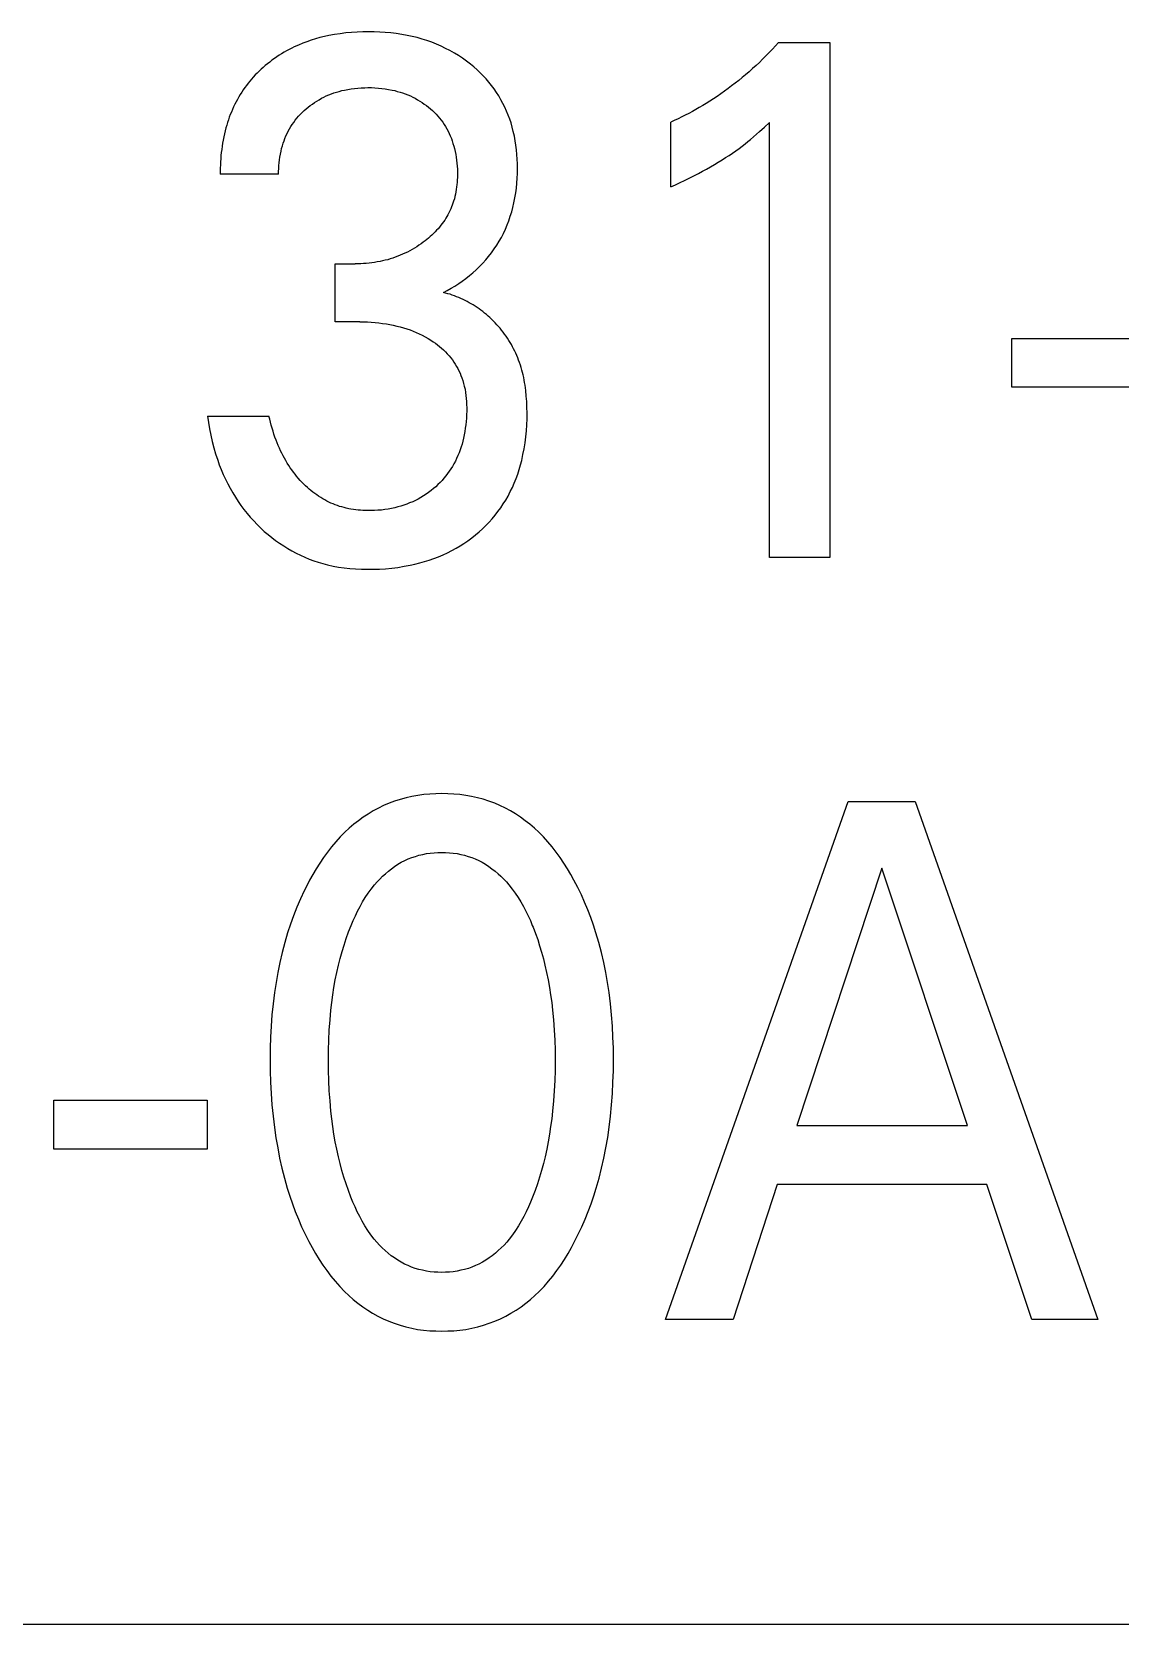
# Model space of a CAD drawing. Extents: x 10 to 656, y -396 to 292.
# Drawn here: x 278.258 to 278.981, y 101.772 to 102.829 of the extents above; entities that cross this region are included whole.
import ezdxf

# ---------------------------------------------------------------- set-up
doc = ezdxf.new("R2010")
doc.units = 0
doc.header["$LTSCALE"] = 5
doc.header["$MEASUREMENT"] = 0
doc.layers.get('0').update_dxf_attribs({"linetype": 'CONTINUOUS'})

msp = doc.modelspace()

# ---------------------------------------------------------------- linework, layer by layer
at = {"color": 7, "linetype": 'Continuous'}
for p, q in [((278.4322, 102.8195), (278.4305, 102.8186)), ((278.435, 102.8207), (278.4322, 102.8195)), ((278.4378, 102.8219), (278.435, 102.8207)), ((278.4406, 102.8229), (278.4378, 102.8219)), ((278.4435, 102.8239), (278.4406, 102.8229)), ((278.4464, 102.8248), (278.4435, 102.8239)), ((278.4493, 102.8256), (278.4464, 102.8248)), ((278.4522, 102.8263), (278.4493, 102.8256)), ((278.4552, 102.827), (278.4522, 102.8263)), ((278.4589, 102.8277), (278.4552, 102.827)), ((278.4627, 102.8282), (278.4589, 102.8277)), ((278.4664, 102.8287), (278.4627, 102.8282)), ((278.4702, 102.829), (278.4664, 102.8287)), ((278.474, 102.8293), (278.4702, 102.829)), ((278.4778, 102.8294), (278.474, 102.8293)), ((278.4817, 102.8295), (278.4778, 102.8294)), ((278.4853, 102.8294), (278.4817, 102.8295)), ((278.489, 102.8293), (278.4853, 102.8294)), ((278.4927, 102.829), (278.489, 102.8293)), ((278.4964, 102.8287), (278.4927, 102.829)), ((278.5, 102.8283), (278.4964, 102.8287)), ((278.5037, 102.8277), (278.5, 102.8283)), ((278.5073, 102.8271), (278.5037, 102.8277)), ((278.5106, 102.8264), (278.5073, 102.8271)), ((278.5139, 102.8256), (278.5106, 102.8264)), ((278.5172, 102.8246), (278.5139, 102.8256)), ((278.5204, 102.8236), (278.5172, 102.8246)), ((278.5236, 102.8225), (278.5204, 102.8236)), ((278.5267, 102.8213), (278.5236, 102.8225)), ((278.5298, 102.8199), (278.5267, 102.8213)), ((278.5328, 102.8185), (278.5298, 102.8199)), ((278.7521, 102.8201), (278.75, 102.8179)), ((278.7541, 102.8224), (278.7521, 102.8201)), ((278.7541, 102.8224), (278.7881, 102.8224)), ((278.7881, 102.8224), (278.7881, 102.4802)), ((278.4159, 102.8094), (278.4144, 102.8082)), ((278.4174, 102.8106), (278.4159, 102.8094)), ((278.419, 102.8117), (278.4174, 102.8106)), ((278.4206, 102.8128), (278.419, 102.8117)), ((278.4222, 102.8139), (278.4206, 102.8128)), ((278.4238, 102.8149), (278.4222, 102.8139)), ((278.4254, 102.8159), (278.4238, 102.8149)), ((278.4271, 102.8169), (278.4254, 102.8159)), ((278.4288, 102.8178), (278.4271, 102.8169)), ((278.4305, 102.8186), (278.4288, 102.8178)), ((278.5357, 102.817), (278.5328, 102.8185)), ((278.5386, 102.8154), (278.5357, 102.817)), ((278.5414, 102.8137), (278.5386, 102.8154)), ((278.5441, 102.8119), (278.5414, 102.8137)), ((278.5467, 102.81), (278.5441, 102.8119)), ((278.5493, 102.808), (278.5467, 102.81)), ((278.7413, 102.8092), (278.7391, 102.8071)), ((278.7435, 102.8113), (278.7413, 102.8092)), ((278.7457, 102.8135), (278.7435, 102.8113)), ((278.7478, 102.8157), (278.7457, 102.8135)), ((278.75, 102.8179), (278.7478, 102.8157)), ((278.4038, 102.7981), (278.4027, 102.7967)), ((278.405, 102.7994), (278.4038, 102.7981)), ((278.4063, 102.8008), (278.405, 102.7994)), ((278.4076, 102.8021), (278.4063, 102.8008)), ((278.4089, 102.8033), (278.4076, 102.8021)), ((278.4102, 102.8046), (278.4089, 102.8033)), ((278.4115, 102.8058), (278.4102, 102.8046)), ((278.4129, 102.807), (278.4115, 102.8058)), ((278.4144, 102.8082), (278.4129, 102.807)), ((278.5515, 102.8062), (278.5493, 102.808)), ((278.5537, 102.8043), (278.5515, 102.8062)), ((278.5558, 102.8023), (278.5537, 102.8043)), ((278.5578, 102.8003), (278.5558, 102.8023)), ((278.5597, 102.7982), (278.5578, 102.8003)), ((278.5616, 102.7961), (278.5597, 102.7982)), ((278.7299, 102.7991), (278.7276, 102.7972)), ((278.7322, 102.801), (278.7299, 102.7991)), ((278.7345, 102.803), (278.7322, 102.801)), ((278.7368, 102.805), (278.7345, 102.803)), ((278.7391, 102.8071), (278.7368, 102.805)), ((278.3963, 102.7878), (278.3953, 102.7862)), ((278.3973, 102.7894), (278.3963, 102.7878)), ((278.3983, 102.7909), (278.3973, 102.7894)), ((278.3993, 102.7924), (278.3983, 102.7909)), ((278.4004, 102.7938), (278.3993, 102.7924)), ((278.4015, 102.7953), (278.4004, 102.7938)), ((278.4027, 102.7967), (278.4015, 102.7953)), ((278.4535, 102.7869), (278.4552, 102.7876)), ((278.4552, 102.7876), (278.4569, 102.7883)), ((278.4569, 102.7883), (278.4586, 102.7889)), ((278.4586, 102.7889), (278.4603, 102.7894)), ((278.4603, 102.7894), (278.4621, 102.7899)), ((278.4621, 102.7899), (278.4639, 102.7904)), ((278.4639, 102.7904), (278.4656, 102.7908)), ((278.4656, 102.7908), (278.4678, 102.7912)), ((278.4678, 102.7912), (278.47, 102.7916)), ((278.47, 102.7916), (278.4723, 102.7919)), ((278.4723, 102.7919), (278.4745, 102.7921)), ((278.4745, 102.7921), (278.4767, 102.7923)), ((278.4767, 102.7923), (278.479, 102.7923)), ((278.479, 102.7923), (278.4812, 102.7924)), ((278.4812, 102.7924), (278.4835, 102.7924)), ((278.4835, 102.7924), (278.4858, 102.7923)), ((278.4858, 102.7923), (278.4881, 102.7921)), ((278.4881, 102.7921), (278.4904, 102.7919)), ((278.4904, 102.7919), (278.4927, 102.7916)), ((278.4927, 102.7916), (278.4949, 102.7912)), ((278.4949, 102.7912), (278.4972, 102.7908)), ((278.4972, 102.7908), (278.499, 102.7904)), ((278.499, 102.7904), (278.5007, 102.7899)), ((278.5007, 102.7899), (278.5025, 102.7894)), ((278.5025, 102.7894), (278.5042, 102.7889)), ((278.5042, 102.7889), (278.506, 102.7883)), ((278.506, 102.7883), (278.5077, 102.7876)), ((278.5077, 102.7876), (278.5094, 102.7869)), ((278.5634, 102.7939), (278.5616, 102.7961)), ((278.5651, 102.7916), (278.5634, 102.7939)), ((278.5667, 102.7892), (278.5651, 102.7916)), ((278.5682, 102.7869), (278.5667, 102.7892)), ((278.7157, 102.7883), (278.7133, 102.7866)), ((278.7181, 102.79), (278.7157, 102.7883)), ((278.7205, 102.7918), (278.7181, 102.79)), ((278.7229, 102.7935), (278.7205, 102.7918)), ((278.7253, 102.7954), (278.7229, 102.7935)), ((278.7276, 102.7972), (278.7253, 102.7954)), ((278.3911, 102.7779), (278.3904, 102.7762)), ((278.3919, 102.7796), (278.3911, 102.7779)), ((278.3927, 102.7813), (278.3919, 102.7796)), ((278.3935, 102.783), (278.3927, 102.7813)), ((278.3944, 102.7846), (278.3935, 102.783)), ((278.3953, 102.7862), (278.3944, 102.7846)), ((278.4375, 102.7759), (278.4388, 102.7771)), ((278.4388, 102.7771), (278.4401, 102.7782)), ((278.4401, 102.7782), (278.4414, 102.7794)), ((278.4414, 102.7794), (278.4428, 102.7805)), ((278.4428, 102.7805), (278.4443, 102.7815)), ((278.4443, 102.7815), (278.4457, 102.7825)), ((278.4457, 102.7825), (278.4472, 102.7835)), ((278.4472, 102.7835), (278.4488, 102.7844)), ((278.4488, 102.7844), (278.4503, 102.7853)), ((278.4503, 102.7853), (278.4519, 102.7861)), ((278.4519, 102.7861), (278.4535, 102.7869)), ((278.5094, 102.7869), (278.511, 102.7861)), ((278.511, 102.7861), (278.5126, 102.7853)), ((278.5126, 102.7853), (278.5142, 102.7844)), ((278.5142, 102.7844), (278.5157, 102.7835)), ((278.5157, 102.7835), (278.5172, 102.7826)), ((278.5172, 102.7826), (278.5186, 102.7815)), ((278.5186, 102.7815), (278.5201, 102.7805)), ((278.5201, 102.7805), (278.5215, 102.7794)), ((278.5215, 102.7794), (278.5228, 102.7782)), ((278.5228, 102.7782), (278.5241, 102.7771)), ((278.5241, 102.7771), (278.5253, 102.7759)), ((278.5696, 102.7844), (278.5682, 102.7869)), ((278.5709, 102.7819), (278.5696, 102.7844)), ((278.5722, 102.7794), (278.5709, 102.7819)), ((278.5733, 102.7768), (278.5722, 102.7794)), ((278.6991, 102.7779), (278.6968, 102.7766)), ((278.7014, 102.7792), (278.6991, 102.7779)), ((278.7037, 102.7806), (278.7014, 102.7792)), ((278.706, 102.7819), (278.7037, 102.7806)), ((278.7083, 102.7834), (278.706, 102.7819)), ((278.7108, 102.785), (278.7083, 102.7834)), ((278.7133, 102.7866), (278.7108, 102.785)), ((278.3873, 102.7674), (278.3868, 102.7656)), ((278.3878, 102.7692), (278.3873, 102.7674)), ((278.3884, 102.771), (278.3878, 102.7692)), ((278.389, 102.7727), (278.3884, 102.771)), ((278.3897, 102.7745), (278.389, 102.7727)), ((278.3904, 102.7762), (278.3897, 102.7745)), ((278.429, 102.765), (278.4299, 102.7665)), ((278.4299, 102.7665), (278.4309, 102.7679)), ((278.4309, 102.7679), (278.4319, 102.7693)), ((278.4319, 102.7693), (278.4329, 102.7707)), ((278.4329, 102.7707), (278.434, 102.7721)), ((278.434, 102.7721), (278.4351, 102.7734)), ((278.4351, 102.7734), (278.4363, 102.7747)), ((278.4363, 102.7747), (278.4375, 102.7759)), ((278.5253, 102.7759), (278.5265, 102.7747)), ((278.5265, 102.7747), (278.5277, 102.7734)), ((278.5277, 102.7734), (278.5288, 102.7721)), ((278.5288, 102.7721), (278.5298, 102.7708)), ((278.5298, 102.7708), (278.5309, 102.7694)), ((278.5309, 102.7694), (278.5318, 102.768)), ((278.5318, 102.768), (278.5327, 102.7665)), ((278.5327, 102.7665), (278.5336, 102.765)), ((278.5744, 102.7742), (278.5733, 102.7768)), ((278.5754, 102.7715), (278.5744, 102.7742)), ((278.5763, 102.7689), (278.5754, 102.7715)), ((278.5771, 102.7661), (278.5763, 102.7689)), ((278.6848, 102.7706), (278.6824, 102.7695)), ((278.6824, 102.7265), (278.6824, 102.7695)), ((278.6873, 102.7717), (278.6848, 102.7706)), ((278.6897, 102.7729), (278.6873, 102.7717)), ((278.692, 102.7741), (278.6897, 102.7729)), ((278.6944, 102.7753), (278.692, 102.7741)), ((278.6968, 102.7766), (278.6944, 102.7753)), ((278.7448, 102.7662), (278.748, 102.7692)), ((278.748, 102.4802), (278.748, 102.7692)), ((278.385, 102.7576), (278.3846, 102.7556)), ((278.3854, 102.7597), (278.385, 102.7576)), ((278.3858, 102.7617), (278.3854, 102.7597)), ((278.3863, 102.7638), (278.3858, 102.7617)), ((278.3868, 102.7656), (278.3863, 102.7638)), ((278.4248, 102.7554), (278.4254, 102.757)), ((278.4254, 102.757), (278.426, 102.7587)), ((278.426, 102.7587), (278.4267, 102.7603)), ((278.4267, 102.7603), (278.4274, 102.7619)), ((278.4274, 102.7619), (278.4282, 102.7634)), ((278.4282, 102.7634), (278.429, 102.765)), ((278.5336, 102.765), (278.5344, 102.7634)), ((278.5344, 102.7634), (278.5352, 102.7619)), ((278.5352, 102.7619), (278.5359, 102.7603)), ((278.5359, 102.7603), (278.5366, 102.7586)), ((278.5366, 102.7586), (278.5372, 102.757)), ((278.5372, 102.757), (278.5377, 102.7553)), ((278.5778, 102.7632), (278.5771, 102.7661)), ((278.5785, 102.7602), (278.5778, 102.7632)), ((278.5791, 102.7571), (278.5785, 102.7602)), ((278.5795, 102.7541), (278.5791, 102.7571)), ((278.7318, 102.7551), (278.7337, 102.7565)), ((278.7337, 102.7565), (278.7355, 102.758)), ((278.7355, 102.758), (278.7375, 102.7598)), ((278.7375, 102.7598), (278.7395, 102.7615)), ((278.7395, 102.7615), (278.7415, 102.7632)), ((278.7415, 102.7632), (278.7448, 102.7662)), ((278.3833, 102.7452), (278.3832, 102.7431)), ((278.3835, 102.7472), (278.3833, 102.7452)), ((278.3837, 102.7493), (278.3835, 102.7472)), ((278.384, 102.7514), (278.3837, 102.7493)), ((278.3843, 102.7535), (278.384, 102.7514)), ((278.3846, 102.7556), (278.3843, 102.7535)), ((278.4224, 102.7444), (278.4227, 102.7463)), ((278.4227, 102.7463), (278.423, 102.7482)), ((278.423, 102.7482), (278.4234, 102.7501)), ((278.4234, 102.7501), (278.4238, 102.752)), ((278.4238, 102.752), (278.4243, 102.7537)), ((278.4243, 102.7537), (278.4248, 102.7554)), ((278.5377, 102.7553), (278.5382, 102.7536)), ((278.5382, 102.7536), (278.5387, 102.7519)), ((278.5387, 102.7519), (278.5391, 102.75)), ((278.5391, 102.75), (278.5395, 102.748)), ((278.5395, 102.748), (278.5398, 102.7461)), ((278.5398, 102.7461), (278.5401, 102.7442)), ((278.5799, 102.751), (278.5795, 102.7541)), ((278.5802, 102.748), (278.5799, 102.751)), ((278.5804, 102.7449), (278.5802, 102.748)), ((278.7166, 102.7444), (278.7189, 102.7459)), ((278.7189, 102.7459), (278.7212, 102.7473)), ((278.7212, 102.7473), (278.7234, 102.7489)), ((278.7234, 102.7489), (278.7256, 102.7504)), ((278.7256, 102.7504), (278.7278, 102.752)), ((278.7278, 102.752), (278.7299, 102.7536)), ((278.7299, 102.7536), (278.7318, 102.7551)), ((278.3831, 102.741), (278.383, 102.7389)), ((278.383, 102.7389), (278.383, 102.7369)), ((278.383, 102.7369), (278.383, 102.7348)), ((278.4218, 102.7348), (278.383, 102.7348)), ((278.3832, 102.7431), (278.3831, 102.741)), ((278.4218, 102.7367), (278.4219, 102.7386)), ((278.4218, 102.7348), (278.4218, 102.7367)), ((278.4219, 102.7386), (278.422, 102.7406)), ((278.422, 102.7406), (278.4222, 102.7425)), ((278.4222, 102.7425), (278.4224, 102.7444)), ((278.5401, 102.7442), (278.5403, 102.7422)), ((278.5403, 102.7422), (278.5405, 102.7402)), ((278.5405, 102.7402), (278.5406, 102.7383)), ((278.5406, 102.7383), (278.5406, 102.7363)), ((278.5406, 102.7363), (278.5406, 102.7343)), ((278.5805, 102.7418), (278.5804, 102.7449)), ((278.5804, 102.7322), (278.5805, 102.7354)), ((278.5805, 102.7387), (278.5805, 102.7418)), ((278.5805, 102.7354), (278.5805, 102.7387)), ((278.6978, 102.7338), (278.7008, 102.7354)), ((278.7008, 102.7354), (278.7035, 102.7368)), ((278.7035, 102.7368), (278.7061, 102.7383)), ((278.7061, 102.7383), (278.7088, 102.7397)), ((278.7088, 102.7397), (278.7114, 102.7413)), ((278.7114, 102.7413), (278.714, 102.7428)), ((278.714, 102.7428), (278.7166, 102.7444)), ((278.5399, 102.7248), (278.5396, 102.7232)), ((278.5401, 102.7264), (278.5399, 102.7248)), ((278.5403, 102.7279), (278.5401, 102.7264)), ((278.5404, 102.7295), (278.5403, 102.7279)), ((278.5405, 102.7311), (278.5404, 102.7295)), ((278.5406, 102.7327), (278.5405, 102.7311)), ((278.5406, 102.7343), (278.5406, 102.7327)), ((278.5794, 102.7224), (278.5798, 102.7256)), ((278.5798, 102.7256), (278.5801, 102.7289)), ((278.5801, 102.7289), (278.5804, 102.7322)), ((278.6824, 102.7265), (278.6855, 102.7279)), ((278.6855, 102.7279), (278.6886, 102.7294)), ((278.6886, 102.7294), (278.6916, 102.7308)), ((278.6916, 102.7308), (278.6947, 102.7323)), ((278.6947, 102.7323), (278.6978, 102.7338)), ((278.5372, 102.7144), (278.5367, 102.7131)), ((278.5377, 102.7157), (278.5372, 102.7144)), ((278.5381, 102.717), (278.5377, 102.7157)), ((278.5386, 102.7185), (278.5381, 102.717)), ((278.539, 102.7201), (278.5386, 102.7185)), ((278.5393, 102.7216), (278.539, 102.7201)), ((278.5396, 102.7232), (278.5393, 102.7216)), ((278.5775, 102.7127), (278.5782, 102.7159)), ((278.5782, 102.7159), (278.5789, 102.7191)), ((278.5789, 102.7191), (278.5794, 102.7224)), ((278.5314, 102.7033), (278.5306, 102.7021)), ((278.5322, 102.7044), (278.5314, 102.7033)), ((278.5329, 102.7056), (278.5322, 102.7044)), ((278.5336, 102.7068), (278.5329, 102.7056)), ((278.5343, 102.708), (278.5336, 102.7068)), ((278.535, 102.7093), (278.5343, 102.708)), ((278.5356, 102.7105), (278.535, 102.7093)), ((278.5362, 102.7118), (278.5356, 102.7105)), ((278.5367, 102.7131), (278.5362, 102.7118)), ((278.5737, 102.7012), (278.5748, 102.704)), ((278.5748, 102.704), (278.5758, 102.7069)), ((278.5758, 102.7069), (278.5767, 102.7098)), ((278.5767, 102.7098), (278.5775, 102.7127)), ((278.5214, 102.6925), (278.5203, 102.6915)), ((278.5225, 102.6934), (278.5214, 102.6925)), ((278.5236, 102.6944), (278.5225, 102.6934)), ((278.5247, 102.6955), (278.5236, 102.6944)), ((278.5258, 102.6965), (278.5247, 102.6955)), ((278.5268, 102.6976), (278.5258, 102.6965)), ((278.5278, 102.6987), (278.5268, 102.6976)), ((278.5287, 102.6998), (278.5278, 102.6987)), ((278.5297, 102.701), (278.5287, 102.6998)), ((278.5306, 102.7021), (278.5297, 102.701)), ((278.5684, 102.6903), (278.5699, 102.6929)), ((278.5699, 102.6929), (278.5713, 102.6956)), ((278.5713, 102.6956), (278.5725, 102.6984)), ((278.5725, 102.6984), (278.5737, 102.7012)), ((278.5042, 102.6817), (278.5026, 102.681)), ((278.5058, 102.6824), (278.5042, 102.6817)), ((278.5074, 102.6832), (278.5058, 102.6824)), ((278.509, 102.684), (278.5074, 102.6832)), ((278.5105, 102.6849), (278.509, 102.684)), ((278.5121, 102.6858), (278.5105, 102.6849)), ((278.5136, 102.6867), (278.5121, 102.6858)), ((278.5151, 102.6877), (278.5136, 102.6867)), ((278.5165, 102.6887), (278.5151, 102.6877)), ((278.5179, 102.6897), (278.5165, 102.6887)), ((278.5191, 102.6906), (278.5179, 102.6897)), ((278.5203, 102.6915), (278.5191, 102.6906)), ((278.5614, 102.6803), (278.5633, 102.6827)), ((278.5633, 102.6827), (278.5651, 102.6852)), ((278.5651, 102.6852), (278.5668, 102.6877)), ((278.5668, 102.6877), (278.5684, 102.6903)), ((278.4594, 102.6368), (278.4594, 102.6753)), ((278.4594, 102.6753), (278.4727, 102.6753)), ((278.4746, 102.6753), (278.4727, 102.6753)), ((278.4764, 102.6754), (278.4746, 102.6753)), ((278.4782, 102.6755), (278.4764, 102.6754)), ((278.4801, 102.6756), (278.4782, 102.6755)), ((278.4819, 102.6758), (278.4801, 102.6756)), ((278.4837, 102.676), (278.4819, 102.6758)), ((278.4856, 102.6763), (278.4837, 102.676)), ((278.4874, 102.6766), (278.4856, 102.6763)), ((278.4892, 102.6769), (278.4874, 102.6766)), ((278.4909, 102.6773), (278.4892, 102.6769)), ((278.4926, 102.6777), (278.4909, 102.6773)), ((278.4943, 102.6781), (278.4926, 102.6777)), ((278.496, 102.6786), (278.4943, 102.6781)), ((278.4977, 102.6792), (278.496, 102.6786)), ((278.4993, 102.6797), (278.4977, 102.6792)), ((278.501, 102.6804), (278.4993, 102.6797)), ((278.5026, 102.681), (278.501, 102.6804)), ((278.5509, 102.6694), (278.5532, 102.6714)), ((278.5532, 102.6714), (278.5553, 102.6735)), ((278.5553, 102.6735), (278.5575, 102.6757)), ((278.5575, 102.6757), (278.5595, 102.678)), ((278.5595, 102.678), (278.5614, 102.6803)), ((278.5365, 102.6591), (278.539, 102.6606)), ((278.539, 102.6606), (278.5415, 102.6622)), ((278.5415, 102.6622), (278.5439, 102.6638)), ((278.5439, 102.6638), (278.5463, 102.6656)), ((278.5463, 102.6656), (278.5487, 102.6675)), ((278.5487, 102.6675), (278.5509, 102.6694)), ((278.5313, 102.6563), (278.5339, 102.6576)), ((278.5328, 102.6559), (278.5313, 102.6563)), ((278.5343, 102.6555), (278.5328, 102.6559)), ((278.5339, 102.6576), (278.5365, 102.6591)), ((278.5358, 102.6551), (278.5343, 102.6555)), ((278.5372, 102.6546), (278.5358, 102.6551)), ((278.5387, 102.6541), (278.5372, 102.6546)), ((278.5401, 102.6535), (278.5387, 102.6541)), ((278.5416, 102.6529), (278.5401, 102.6535)), ((278.543, 102.6523), (278.5416, 102.6529)), ((278.5444, 102.6517), (278.543, 102.6523)), ((278.5458, 102.651), (278.5444, 102.6517)), ((278.5471, 102.6503), (278.5458, 102.651)), ((278.5485, 102.6495), (278.5471, 102.6503)), ((278.5498, 102.6488), (278.5485, 102.6495)), ((278.5512, 102.648), (278.5498, 102.6488)), ((278.5525, 102.6472), (278.5512, 102.648)), ((278.5537, 102.6463), (278.5525, 102.6472)), ((278.555, 102.6454), (278.5537, 102.6463)), ((278.5563, 102.6445), (278.555, 102.6454)), ((278.5575, 102.6436), (278.5563, 102.6445)), ((278.5587, 102.6426), (278.5575, 102.6436)), ((278.5599, 102.6416), (278.5587, 102.6426)), ((278.561, 102.6406), (278.5599, 102.6416)), ((278.5622, 102.6396), (278.561, 102.6406)), ((278.5634, 102.6385), (278.5622, 102.6396)), ((278.4757, 102.6368), (278.4594, 102.6368)), ((278.4757, 102.6368), (278.4783, 102.6367)), ((278.4783, 102.6367), (278.4808, 102.6367)), ((278.4808, 102.6367), (278.4833, 102.6365)), ((278.4833, 102.6365), (278.4859, 102.6363)), ((278.4859, 102.6363), (278.4884, 102.6361)), ((278.4884, 102.6361), (278.4909, 102.6358)), ((278.4909, 102.6358), (278.4934, 102.6354)), ((278.4934, 102.6354), (278.4957, 102.635)), ((278.4957, 102.635), (278.498, 102.6346)), ((278.498, 102.6346), (278.5003, 102.634)), ((278.5003, 102.634), (278.5025, 102.6335)), ((278.5025, 102.6335), (278.5048, 102.6328)), ((278.5048, 102.6328), (278.507, 102.6321)), ((278.507, 102.6321), (278.5092, 102.6314)), ((278.5092, 102.6314), (278.5113, 102.6306)), ((278.5113, 102.6306), (278.5133, 102.6297)), ((278.5133, 102.6297), (278.5153, 102.6288)), ((278.5153, 102.6288), (278.5173, 102.6279)), ((278.5646, 102.6373), (278.5634, 102.6385)), ((278.5657, 102.6361), (278.5646, 102.6373)), ((278.5668, 102.6349), (278.5657, 102.6361)), ((278.5679, 102.6337), (278.5668, 102.6349)), ((278.569, 102.6325), (278.5679, 102.6337)), ((278.57, 102.6312), (278.569, 102.6325)), ((278.571, 102.6299), (278.57, 102.6312)), ((278.572, 102.6286), (278.571, 102.6299)), ((278.5173, 102.6279), (278.5192, 102.6268)), ((278.5192, 102.6268), (278.5212, 102.6257)), ((278.5212, 102.6257), (278.523, 102.6246)), ((278.523, 102.6246), (278.5245, 102.6236)), ((278.5245, 102.6236), (278.526, 102.6226)), ((278.526, 102.6226), (278.5274, 102.6215)), ((278.5274, 102.6215), (278.5288, 102.6204)), ((278.5288, 102.6204), (278.5301, 102.6193)), ((278.5301, 102.6193), (278.5314, 102.6181)), ((278.573, 102.6272), (278.572, 102.6286)), ((278.5739, 102.6259), (278.573, 102.6272)), ((278.5748, 102.6245), (278.5739, 102.6259)), ((278.5756, 102.6231), (278.5748, 102.6245)), ((278.5765, 102.6217), (278.5756, 102.6231)), ((278.5773, 102.6203), (278.5765, 102.6217)), ((278.578, 102.6188), (278.5773, 102.6203)), ((278.5787, 102.6174), (278.578, 102.6188)), ((278.909, 102.5934), (278.909, 102.6258)), ((278.909, 102.6258), (279.0121, 102.6258)), ((278.5314, 102.6181), (278.5327, 102.6168)), ((278.5327, 102.6168), (278.5339, 102.6156)), ((278.5339, 102.6156), (278.5351, 102.6142)), ((278.5351, 102.6142), (278.5362, 102.6129)), ((278.5362, 102.6129), (278.5373, 102.6115)), ((278.5373, 102.6115), (278.5382, 102.6101)), ((278.5382, 102.6101), (278.5392, 102.6087)), ((278.5392, 102.6087), (278.5401, 102.6072)), ((278.5794, 102.6159), (278.5787, 102.6174)), ((278.5801, 102.6144), (278.5794, 102.6159)), ((278.5807, 102.6129), (278.5801, 102.6144)), ((278.5813, 102.6113), (278.5807, 102.6129)), ((278.5819, 102.6097), (278.5813, 102.6113)), ((278.5825, 102.6081), (278.5819, 102.6097)), ((278.583, 102.6064), (278.5825, 102.6081)), ((278.5401, 102.6072), (278.5409, 102.6057)), ((278.5409, 102.6057), (278.5416, 102.6042)), ((278.5416, 102.6042), (278.5424, 102.6027)), ((278.5424, 102.6027), (278.543, 102.6011)), ((278.543, 102.6011), (278.5436, 102.5995)), ((278.5436, 102.5995), (278.5442, 102.5979)), ((278.5442, 102.5979), (278.5447, 102.5959)), ((278.5835, 102.6048), (278.583, 102.6064)), ((278.5839, 102.6031), (278.5835, 102.6048)), ((278.5843, 102.6015), (278.5839, 102.6031)), ((278.5847, 102.5998), (278.5843, 102.6015)), ((278.585, 102.5981), (278.5847, 102.5998)), ((278.5853, 102.5964), (278.585, 102.5981)), ((278.5447, 102.5959), (278.5452, 102.594)), ((278.5452, 102.594), (278.5457, 102.592)), ((278.5457, 102.592), (278.546, 102.5899)), ((278.546, 102.5899), (278.5463, 102.5879)), ((278.5463, 102.5879), (278.5465, 102.5859)), ((278.5856, 102.5947), (278.5853, 102.5964)), ((278.5858, 102.593), (278.5856, 102.5947)), ((278.586, 102.5913), (278.5858, 102.593)), ((278.5864, 102.5875), (278.586, 102.5913)), ((278.5867, 102.5838), (278.5864, 102.5875)), ((279.0121, 102.5934), (278.909, 102.5934)), ((278.5465, 102.5859), (278.5466, 102.5838)), ((278.5466, 102.5838), (278.5467, 102.5818)), ((278.5467, 102.5818), (278.5468, 102.5797)), ((278.5468, 102.5774), (278.5467, 102.5752)), ((278.5468, 102.5797), (278.5468, 102.5774)), ((278.5868, 102.58), (278.5867, 102.5838)), ((278.5869, 102.5763), (278.5868, 102.58)), ((278.5869, 102.5723), (278.5869, 102.5763)), ((278.3745, 102.5741), (278.3751, 102.5699)), ((278.3745, 102.5741), (278.4154, 102.5741)), ((278.3751, 102.5699), (278.3758, 102.5657)), ((278.3758, 102.5657), (278.3767, 102.5615)), ((278.4159, 102.5721), (278.4154, 102.5741)), ((278.4164, 102.5701), (278.4159, 102.5721)), ((278.4169, 102.5681), (278.4164, 102.5701)), ((278.4175, 102.5661), (278.4169, 102.5681)), ((278.4181, 102.5642), (278.4175, 102.5661)), ((278.5459, 102.5662), (278.5456, 102.5639)), ((278.5462, 102.5684), (278.5459, 102.5662)), ((278.5465, 102.5707), (278.5462, 102.5684)), ((278.5466, 102.5729), (278.5465, 102.5707)), ((278.5467, 102.5752), (278.5466, 102.5729)), ((278.5865, 102.5643), (278.5867, 102.5683)), ((278.5867, 102.5683), (278.5869, 102.5723)), ((278.3767, 102.5615), (278.3776, 102.5573)), ((278.3776, 102.5573), (278.3787, 102.5532)), ((278.4187, 102.5622), (278.4181, 102.5642)), ((278.4194, 102.5602), (278.4187, 102.5622)), ((278.4201, 102.5583), (278.4194, 102.5602)), ((278.4208, 102.5564), (278.4201, 102.5583)), ((278.4216, 102.5546), (278.4208, 102.5564)), ((278.5437, 102.5556), (278.5431, 102.5537)), ((278.5442, 102.5575), (278.5437, 102.5556)), ((278.5447, 102.5595), (278.5442, 102.5575)), ((278.5452, 102.5617), (278.5447, 102.5595)), ((278.5456, 102.5639), (278.5452, 102.5617)), ((278.585, 102.5525), (278.5856, 102.5564)), ((278.5856, 102.5564), (278.5861, 102.5604)), ((278.5861, 102.5604), (278.5865, 102.5643)), ((278.3787, 102.5532), (278.3799, 102.5491)), ((278.3799, 102.5491), (278.3813, 102.545)), ((278.3813, 102.545), (278.3824, 102.5418)), ((278.4223, 102.5529), (278.4216, 102.5546)), ((278.4231, 102.5512), (278.4223, 102.5529)), ((278.4239, 102.5495), (278.4231, 102.5512)), ((278.4248, 102.5478), (278.4239, 102.5495)), ((278.4257, 102.5462), (278.4248, 102.5478)), ((278.4266, 102.5446), (278.4257, 102.5462)), ((278.4276, 102.5429), (278.4266, 102.5446)), ((278.5393, 102.5443), (278.5383, 102.5425)), ((278.5401, 102.5461), (278.5393, 102.5443)), ((278.541, 102.548), (278.5401, 102.5461)), ((278.5417, 102.5498), (278.541, 102.548)), ((278.5424, 102.5517), (278.5417, 102.5498)), ((278.5431, 102.5537), (278.5424, 102.5517)), ((278.5826, 102.5417), (278.5834, 102.5447)), ((278.5834, 102.5447), (278.5842, 102.5486)), ((278.5842, 102.5486), (278.585, 102.5525)), ((278.3824, 102.5418), (278.3837, 102.5386)), ((278.3837, 102.5386), (278.385, 102.5354)), ((278.385, 102.5354), (278.3865, 102.5323)), ((278.4286, 102.5414), (278.4276, 102.5429)), ((278.4295, 102.5399), (278.4286, 102.5414)), ((278.4306, 102.5384), (278.4295, 102.5399)), ((278.4316, 102.537), (278.4306, 102.5384)), ((278.4327, 102.5356), (278.4316, 102.537)), ((278.4338, 102.5342), (278.4327, 102.5356)), ((278.4349, 102.5329), (278.4338, 102.5342)), ((278.5329, 102.5345), (278.5317, 102.533)), ((278.5341, 102.536), (278.5329, 102.5345)), ((278.5352, 102.5376), (278.5341, 102.536)), ((278.5363, 102.5392), (278.5352, 102.5376)), ((278.5373, 102.5408), (278.5363, 102.5392)), ((278.5383, 102.5425), (278.5373, 102.5408)), ((278.5796, 102.5327), (278.5807, 102.5356)), ((278.5807, 102.5356), (278.5817, 102.5386)), ((278.5817, 102.5386), (278.5826, 102.5417)), ((278.3865, 102.5323), (278.388, 102.5292)), ((278.388, 102.5292), (278.3896, 102.5262)), ((278.3896, 102.5262), (278.3913, 102.5232)), ((278.3913, 102.5232), (278.3931, 102.5203)), ((278.4361, 102.5315), (278.4349, 102.5329)), ((278.4373, 102.5302), (278.4361, 102.5315)), ((278.4386, 102.529), (278.4373, 102.5302)), ((278.4397, 102.5279), (278.4386, 102.529)), ((278.4409, 102.5268), (278.4397, 102.5279)), ((278.4421, 102.5257), (278.4409, 102.5268)), ((278.4433, 102.5247), (278.4421, 102.5257)), ((278.4445, 102.5237), (278.4433, 102.5247)), ((278.4458, 102.5227), (278.4445, 102.5237)), ((278.5215, 102.5235), (278.5198, 102.5223)), ((278.5231, 102.5247), (278.5215, 102.5235)), ((278.5247, 102.526), (278.5231, 102.5247)), ((278.5262, 102.5273), (278.5247, 102.526)), ((278.5277, 102.5287), (278.5262, 102.5273)), ((278.5291, 102.5301), (278.5277, 102.5287)), ((278.5304, 102.5315), (278.5291, 102.5301)), ((278.5317, 102.533), (278.5304, 102.5315)), ((278.5743, 102.5211), (278.5758, 102.524)), ((278.5758, 102.524), (278.5772, 102.5268)), ((278.5772, 102.5268), (278.5784, 102.5297)), ((278.5784, 102.5297), (278.5796, 102.5327)), ((278.3931, 102.5203), (278.3949, 102.5175)), ((278.3949, 102.5175), (278.3968, 102.5148)), ((278.3968, 102.5148), (278.3988, 102.5121)), ((278.4471, 102.5218), (278.4458, 102.5227)), ((278.4484, 102.5209), (278.4471, 102.5218)), ((278.4498, 102.52), (278.4484, 102.5209)), ((278.4511, 102.5192), (278.4498, 102.52)), ((278.4525, 102.5185), (278.4511, 102.5192)), ((278.4538, 102.5177), (278.4525, 102.5185)), ((278.4552, 102.517), (278.4538, 102.5177)), ((278.4566, 102.5164), (278.4552, 102.517)), ((278.458, 102.5158), (278.4566, 102.5164)), ((278.4594, 102.5152), (278.458, 102.5158)), ((278.4609, 102.5147), (278.4594, 102.5152)), ((278.4623, 102.5142), (278.4609, 102.5147)), ((278.4638, 102.5138), (278.4623, 102.5142)), ((278.4653, 102.5134), (278.4638, 102.5138)), ((278.4668, 102.513), (278.4653, 102.5134)), ((278.4684, 102.5126), (278.4668, 102.513)), ((278.4699, 102.5124), (278.4684, 102.5126)), ((278.4946, 102.5124), (278.4923, 102.5121)), ((278.4968, 102.5128), (278.4946, 102.5124)), ((278.499, 102.5133), (278.4968, 102.5128)), ((278.5011, 102.5138), (278.499, 102.5133)), ((278.5031, 102.5144), (278.5011, 102.5138)), ((278.505, 102.515), (278.5031, 102.5144)), ((278.507, 102.5157), (278.505, 102.515)), ((278.5089, 102.5165), (278.507, 102.5157)), ((278.5109, 102.5173), (278.5089, 102.5165)), ((278.5127, 102.5182), (278.5109, 102.5173)), ((278.5146, 102.5191), (278.5127, 102.5182)), ((278.5164, 102.5201), (278.5146, 102.5191)), ((278.5181, 102.5212), (278.5164, 102.5201)), ((278.5198, 102.5223), (278.5181, 102.5212)), ((278.5676, 102.5107), (278.5694, 102.5132)), ((278.5694, 102.5132), (278.5711, 102.5158)), ((278.5711, 102.5158), (278.5728, 102.5184)), ((278.5728, 102.5184), (278.5743, 102.5211)), ((278.3988, 102.5121), (278.4009, 102.5095)), ((278.4009, 102.5095), (278.403, 102.507)), ((278.403, 102.507), (278.4053, 102.5045)), ((278.4053, 102.5045), (278.4076, 102.5021)), ((278.4076, 102.5021), (278.4099, 102.4998)), ((278.4715, 102.5121), (278.4699, 102.5124)), ((278.4731, 102.5119), (278.4715, 102.5121)), ((278.4747, 102.5117), (278.4731, 102.5119)), ((278.4762, 102.5116), (278.4747, 102.5117)), ((278.4778, 102.5115), (278.4762, 102.5116)), ((278.4794, 102.5114), (278.4778, 102.5115)), ((278.481, 102.5114), (278.4794, 102.5114)), ((278.4833, 102.5114), (278.481, 102.5114)), ((278.4856, 102.5115), (278.4833, 102.5114)), ((278.4878, 102.5116), (278.4856, 102.5115)), ((278.4901, 102.5118), (278.4878, 102.5116)), ((278.4923, 102.5121), (278.4901, 102.5118)), ((278.5596, 102.5015), (278.5617, 102.5037)), ((278.5617, 102.5037), (278.5638, 102.506)), ((278.5638, 102.506), (278.5657, 102.5083)), ((278.5657, 102.5083), (278.5676, 102.5107)), ((278.4099, 102.4998), (278.4123, 102.4976)), ((278.4123, 102.4976), (278.4148, 102.4955)), ((278.4148, 102.4955), (278.4173, 102.4935)), ((278.4173, 102.4935), (278.4198, 102.4915)), ((278.4198, 102.4915), (278.4225, 102.4897)), ((278.545, 102.4896), (278.5476, 102.4914)), ((278.5476, 102.4914), (278.5502, 102.4933)), ((278.5502, 102.4933), (278.5527, 102.4952)), ((278.5527, 102.4952), (278.5551, 102.4973)), ((278.5551, 102.4973), (278.5574, 102.4993)), ((278.5574, 102.4993), (278.5596, 102.5015)), ((278.4225, 102.4897), (278.4252, 102.4879)), ((278.4252, 102.4879), (278.4279, 102.4862)), ((278.4279, 102.4862), (278.4307, 102.4846)), ((278.4307, 102.4846), (278.4335, 102.4831)), ((278.4335, 102.4831), (278.4364, 102.4817)), ((278.4364, 102.4817), (278.4392, 102.4804)), ((278.525, 102.4796), (278.5281, 102.4808)), ((278.5281, 102.4808), (278.5311, 102.4821)), ((278.5311, 102.4821), (278.5341, 102.4834)), ((278.5341, 102.4834), (278.5369, 102.4848)), ((278.5369, 102.4848), (278.5397, 102.4864)), ((278.5397, 102.4864), (278.5424, 102.4879)), ((278.5424, 102.4879), (278.545, 102.4896)), ((278.4392, 102.4804), (278.4422, 102.4792)), ((278.4422, 102.4792), (278.4452, 102.4781)), ((278.4452, 102.4781), (278.4482, 102.4771)), ((278.4482, 102.4771), (278.4512, 102.4762)), ((278.4512, 102.4762), (278.4543, 102.4754)), ((278.4543, 102.4754), (278.458, 102.4746)), ((278.458, 102.4746), (278.4617, 102.4739)), ((278.4617, 102.4739), (278.4654, 102.4734)), ((278.4654, 102.4734), (278.4692, 102.473)), ((278.4692, 102.473), (278.473, 102.4727)), ((278.473, 102.4727), (278.4768, 102.4725)), ((278.4768, 102.4725), (278.4806, 102.4724)), ((278.4806, 102.4724), (278.4847, 102.4724)), ((278.4847, 102.4724), (278.4888, 102.4725)), ((278.4888, 102.4725), (278.4929, 102.4728)), ((278.4929, 102.4728), (278.497, 102.4732)), ((278.497, 102.4732), (278.5011, 102.4737)), ((278.5011, 102.4737), (278.5052, 102.4744)), ((278.5052, 102.4744), (278.5092, 102.4751)), ((278.5092, 102.4751), (278.5124, 102.4759)), ((278.5124, 102.4759), (278.5156, 102.4767)), ((278.5156, 102.4767), (278.5188, 102.4776)), ((278.5188, 102.4776), (278.5219, 102.4785)), ((278.5219, 102.4785), (278.525, 102.4796)), ((278.7881, 102.4802), (278.748, 102.4802)), ((278.5143, 102.3221), (278.5104, 102.3214)), ((278.5183, 102.3227), (278.5143, 102.3221)), ((278.5223, 102.3231), (278.5183, 102.3227)), ((278.5262, 102.3233), (278.5223, 102.3231)), ((278.5302, 102.3234), (278.5262, 102.3233)), ((278.5342, 102.3233), (278.5302, 102.3234)), ((278.5382, 102.3231), (278.5342, 102.3233)), ((278.5422, 102.3227), (278.5382, 102.3231)), ((278.5462, 102.3221), (278.5422, 102.3227)), ((278.5501, 102.3214), (278.5462, 102.3221)), ((278.4847, 102.3119), (278.4813, 102.3098)), ((278.4881, 102.3137), (278.4847, 102.3119)), ((278.4916, 102.3154), (278.4881, 102.3137)), ((278.4952, 102.317), (278.4916, 102.3154)), ((278.4989, 102.3183), (278.4952, 102.317)), ((278.5027, 102.3195), (278.4989, 102.3183)), ((278.5065, 102.3206), (278.5027, 102.3195)), ((278.5104, 102.3214), (278.5065, 102.3206)), ((278.554, 102.3206), (278.5501, 102.3214)), ((278.5578, 102.3196), (278.554, 102.3206)), ((278.5616, 102.3183), (278.5578, 102.3196)), ((278.5654, 102.317), (278.5616, 102.3183)), ((278.5689, 102.3154), (278.5654, 102.317)), ((278.5725, 102.3137), (278.5689, 102.3154)), ((278.5759, 102.3119), (278.5725, 102.3137)), ((278.5793, 102.3099), (278.5759, 102.3119)), ((278.679, 101.9741), (278.8004, 102.3182)), ((278.8004, 102.3182), (278.8449, 102.3182)), ((278.8449, 102.3182), (278.9663, 101.9741)), ((278.4718, 102.303), (278.4688, 102.3004)), ((278.4748, 102.3054), (278.4718, 102.303)), ((278.478, 102.3077), (278.4748, 102.3054)), ((278.4813, 102.3098), (278.478, 102.3077)), ((278.5825, 102.3077), (278.5793, 102.3099)), ((278.5857, 102.3054), (278.5825, 102.3077)), ((278.5888, 102.303), (278.5857, 102.3054)), ((278.5918, 102.3004), (278.5888, 102.303)), ((278.4598, 102.2914), (278.4569, 102.288)), ((278.4628, 102.2946), (278.4598, 102.2914)), ((278.4659, 102.2978), (278.4628, 102.2946)), ((278.4688, 102.3004), (278.4659, 102.2978)), ((278.5947, 102.2978), (278.5918, 102.3004)), ((278.5978, 102.2946), (278.5947, 102.2978)), ((278.6007, 102.2914), (278.5978, 102.2946)), ((278.6036, 102.288), (278.6007, 102.2914)), ((278.4516, 102.2809), (278.4491, 102.2772)), ((278.4542, 102.2845), (278.4516, 102.2809)), ((278.4569, 102.288), (278.4542, 102.2845)), ((278.5056, 102.2789), (278.5079, 102.28)), ((278.5079, 102.28), (278.5103, 102.2809)), ((278.5103, 102.2809), (278.5127, 102.2817)), ((278.5127, 102.2817), (278.5151, 102.2824)), ((278.5151, 102.2824), (278.5176, 102.283)), ((278.5176, 102.283), (278.5201, 102.2835)), ((278.5201, 102.2835), (278.5226, 102.2839)), ((278.5226, 102.2839), (278.5251, 102.2841)), ((278.5251, 102.2841), (278.5277, 102.2843)), ((278.5277, 102.2843), (278.5302, 102.2843)), ((278.5302, 102.2843), (278.5328, 102.2843)), ((278.5328, 102.2843), (278.5353, 102.2841)), ((278.5353, 102.2841), (278.5379, 102.2839)), ((278.5379, 102.2839), (278.5404, 102.2835)), ((278.5404, 102.2835), (278.5429, 102.283)), ((278.5429, 102.283), (278.5453, 102.2824)), ((278.5453, 102.2824), (278.5478, 102.2817)), ((278.5478, 102.2817), (278.5502, 102.2809)), ((278.5502, 102.2809), (278.5525, 102.28)), ((278.5525, 102.28), (278.5548, 102.2789)), ((278.6063, 102.2845), (278.6036, 102.288)), ((278.6089, 102.2809), (278.6063, 102.2845)), ((278.6114, 102.2772), (278.6089, 102.2809)), ((278.4445, 102.2697), (278.4423, 102.2658)), ((278.4468, 102.2735), (278.4445, 102.2697)), ((278.4491, 102.2772), (278.4468, 102.2735)), ((278.4909, 102.2685), (278.4928, 102.2702)), ((278.4928, 102.2702), (278.4948, 102.2719)), ((278.4948, 102.2719), (278.4968, 102.2735)), ((278.4968, 102.2735), (278.4989, 102.275)), ((278.4989, 102.275), (278.5011, 102.2765)), ((278.5011, 102.2765), (278.5033, 102.2778)), ((278.5033, 102.2778), (278.5056, 102.2789)), ((278.5548, 102.2789), (278.5571, 102.2778)), ((278.5571, 102.2778), (278.5594, 102.2765)), ((278.5594, 102.2765), (278.5615, 102.275)), ((278.5615, 102.275), (278.5636, 102.2735)), ((278.5636, 102.2735), (278.5657, 102.2719)), ((278.5657, 102.2719), (278.5677, 102.2702)), ((278.5677, 102.2702), (278.5696, 102.2685)), ((278.6137, 102.2735), (278.6114, 102.2772)), ((278.616, 102.2697), (278.6137, 102.2735)), ((278.6181, 102.2658), (278.616, 102.2697)), ((278.8228, 102.2738), (278.7662, 102.1029)), ((278.8797, 102.1029), (278.8228, 102.2738)), ((278.4388, 102.2589), (278.4363, 102.2535)), ((278.4416, 102.2643), (278.4388, 102.2589)), ((278.4423, 102.2658), (278.4416, 102.2643)), ((278.4814, 102.2572), (278.4834, 102.26)), ((278.4834, 102.26), (278.4856, 102.2628)), ((278.4856, 102.2628), (278.4873, 102.2647)), ((278.4873, 102.2647), (278.489, 102.2666)), ((278.489, 102.2666), (278.4909, 102.2685)), ((278.5696, 102.2685), (278.5714, 102.2666)), ((278.5714, 102.2666), (278.5732, 102.2647)), ((278.5732, 102.2647), (278.5749, 102.2628)), ((278.5749, 102.2628), (278.5771, 102.26)), ((278.5771, 102.26), (278.5791, 102.2572)), ((278.6206, 102.261), (278.6181, 102.2658)), ((278.623, 102.2561), (278.6206, 102.261)), ((278.4363, 102.2535), (278.4339, 102.2479)), ((278.4743, 102.2453), (278.4759, 102.2484)), ((278.4759, 102.2484), (278.4776, 102.2514)), ((278.4776, 102.2514), (278.4794, 102.2543)), ((278.4794, 102.2543), (278.4814, 102.2572)), ((278.5791, 102.2572), (278.581, 102.2543)), ((278.581, 102.2543), (278.5828, 102.2514)), ((278.5828, 102.2514), (278.5845, 102.2484)), ((278.5845, 102.2484), (278.5861, 102.2453)), ((278.6252, 102.2512), (278.623, 102.2561)), ((278.6273, 102.2462), (278.6252, 102.2512)), ((278.4317, 102.2423), (278.4297, 102.2366)), ((278.4339, 102.2479), (278.4317, 102.2423)), ((278.47, 102.2358), (278.4714, 102.239)), ((278.4714, 102.239), (278.4728, 102.2422)), ((278.4728, 102.2422), (278.4743, 102.2453)), ((278.5861, 102.2453), (278.5877, 102.2422)), ((278.5877, 102.2422), (278.5891, 102.239)), ((278.5891, 102.239), (278.5904, 102.2358)), ((278.6292, 102.2411), (278.6273, 102.2462)), ((278.631, 102.236), (278.6292, 102.2411)), ((278.4278, 102.2309), (278.4259, 102.2244)), ((278.4297, 102.2366), (278.4278, 102.2309)), ((278.4653, 102.2228), (278.4668, 102.2272)), ((278.4668, 102.2272), (278.4683, 102.2315)), ((278.4683, 102.2315), (278.47, 102.2358)), ((278.5904, 102.2358), (278.5909, 102.2346)), ((278.5909, 102.2346), (278.5925, 102.2305)), ((278.5925, 102.2305), (278.594, 102.2264)), ((278.6327, 102.2309), (278.631, 102.236)), ((278.6346, 102.2244), (278.6327, 102.2309)), ((278.4241, 102.2178), (278.4226, 102.2112)), ((278.4259, 102.2244), (278.4241, 102.2178)), ((278.4628, 102.2139), (278.464, 102.2184)), ((278.464, 102.2184), (278.4653, 102.2228)), ((278.594, 102.2264), (278.5953, 102.2222)), ((278.5953, 102.2222), (278.5966, 102.218)), ((278.5966, 102.218), (278.5978, 102.2137)), ((278.6363, 102.2178), (278.6346, 102.2244)), ((278.6379, 102.2112), (278.6363, 102.2178)), ((278.4226, 102.2112), (278.4212, 102.2046)), ((278.4605, 102.2046), (278.4616, 102.2095)), ((278.4616, 102.2095), (278.4628, 102.2139)), ((278.5978, 102.2137), (278.5988, 102.2095)), ((278.5988, 102.2095), (278.5999, 102.2046)), ((278.6392, 102.2046), (278.6379, 102.2112)), ((278.4201, 102.1979), (278.419, 102.1912)), ((278.4212, 102.2046), (278.4201, 102.1979)), ((278.4586, 102.1946), (278.4595, 102.1996)), ((278.4595, 102.1996), (278.4605, 102.2046)), ((278.5999, 102.2046), (278.6009, 102.1996)), ((278.6009, 102.1996), (278.6018, 102.1946)), ((278.6404, 102.1979), (278.6392, 102.2046)), ((278.6414, 102.1912), (278.6404, 102.1979)), ((278.419, 102.1912), (278.4181, 102.1838)), ((278.4566, 102.1796), (278.4572, 102.1847)), ((278.4572, 102.1847), (278.4579, 102.1897)), ((278.4579, 102.1897), (278.4586, 102.1946)), ((278.6018, 102.1946), (278.6026, 102.1897)), ((278.6026, 102.1897), (278.6033, 102.1847)), ((278.6033, 102.1847), (278.6039, 102.1796)), ((278.6424, 102.1838), (278.6414, 102.1912)), ((278.4174, 102.1764), (278.4168, 102.169)), ((278.4181, 102.1838), (278.4174, 102.1764)), ((278.456, 102.173), (278.4566, 102.1796)), ((278.6039, 102.1796), (278.6045, 102.173)), ((278.6431, 102.1764), (278.6424, 102.1838)), ((278.6436, 102.169), (278.6431, 102.1764)), ((278.4168, 102.169), (278.4164, 102.1616)), ((278.4552, 102.1596), (278.4555, 102.1663)), ((278.4555, 102.1663), (278.456, 102.173)), ((278.6045, 102.173), (278.605, 102.1663)), ((278.605, 102.1663), (278.6053, 102.1596)), ((278.644, 102.1616), (278.6436, 102.169)), ((278.4162, 102.1542), (278.4161, 102.1468)), ((278.4164, 102.1616), (278.4162, 102.1542)), ((278.4549, 102.1463), (278.455, 102.153)), ((278.455, 102.153), (278.4552, 102.1596)), ((278.6053, 102.1596), (278.6055, 102.153)), ((278.6055, 102.153), (278.6055, 102.1463)), ((278.6443, 102.1542), (278.644, 102.1616)), ((278.6443, 102.1468), (278.6443, 102.1542)), ((278.4161, 102.1468), (278.4162, 102.1392)), ((278.455, 102.1395), (278.4549, 102.1463)), ((278.6055, 102.1463), (278.6055, 102.1395)), ((278.6443, 102.1392), (278.6443, 102.1468)), ((278.4162, 102.1392), (278.4164, 102.1317)), ((278.4164, 102.1317), (278.4168, 102.1241)), ((278.4552, 102.1327), (278.455, 102.1395)), ((278.4555, 102.1259), (278.4552, 102.1327)), ((278.6053, 102.1327), (278.605, 102.1259)), ((278.6055, 102.1395), (278.6053, 102.1327)), ((278.6437, 102.1242), (278.644, 102.1317)), ((278.644, 102.1317), (278.6443, 102.1392)), ((278.4168, 102.1241), (278.4174, 102.1166)), ((278.456, 102.1192), (278.4555, 102.1259)), ((278.605, 102.1259), (278.6045, 102.1192)), ((278.6431, 102.1167), (278.6437, 102.1242)), ((278.2724, 102.0873), (278.2724, 102.1197)), ((278.2724, 102.1197), (278.3744, 102.1197)), ((278.3744, 102.1197), (278.3744, 102.0873)), ((278.4174, 102.1166), (278.4181, 102.1091)), ((278.4566, 102.1124), (278.456, 102.1192)), ((278.4572, 102.1073), (278.4566, 102.1124)), ((278.6039, 102.1124), (278.6033, 102.1073)), ((278.6045, 102.1192), (278.6039, 102.1124)), ((278.6424, 102.1092), (278.6431, 102.1167)), ((278.4181, 102.1091), (278.419, 102.1016)), ((278.419, 102.1016), (278.42, 102.0948)), ((278.4578, 102.1023), (278.4572, 102.1073)), ((278.4586, 102.0972), (278.4578, 102.1023)), ((278.6026, 102.1023), (278.6019, 102.0972)), ((278.6033, 102.1073), (278.6026, 102.1023)), ((278.6405, 102.0949), (278.6415, 102.1017)), ((278.6415, 102.1017), (278.6424, 102.1092)), ((278.7662, 102.1029), (278.8797, 102.1029)), ((278.42, 102.0948), (278.4212, 102.088)), ((278.4595, 102.0921), (278.4586, 102.0972)), ((278.4605, 102.0871), (278.4595, 102.0921)), ((278.601, 102.0921), (278.6, 102.0871)), ((278.6019, 102.0972), (278.601, 102.0921)), ((278.6393, 102.0881), (278.6405, 102.0949)), ((278.3744, 102.0873), (278.2724, 102.0873)), ((278.4212, 102.088), (278.4225, 102.0812)), ((278.4225, 102.0812), (278.424, 102.0745)), ((278.4615, 102.0821), (278.4605, 102.0871)), ((278.4627, 102.0776), (278.4615, 102.0821)), ((278.5989, 102.0821), (278.5978, 102.0776)), ((278.6, 102.0871), (278.5989, 102.0821)), ((278.6365, 102.0746), (278.638, 102.0813)), ((278.638, 102.0813), (278.6393, 102.0881)), ((278.424, 102.0745), (278.4257, 102.0679)), ((278.4639, 102.073), (278.4627, 102.0776)), ((278.4652, 102.0686), (278.4639, 102.073)), ((278.4666, 102.0641), (278.4652, 102.0686)), ((278.5953, 102.0686), (278.5939, 102.0641)), ((278.5966, 102.073), (278.5953, 102.0686)), ((278.5978, 102.0776), (278.5966, 102.073)), ((278.6348, 102.068), (278.6365, 102.0746)), ((278.4257, 102.0679), (278.4276, 102.0612)), ((278.4276, 102.0612), (278.4292, 102.056)), ((278.4682, 102.0597), (278.4666, 102.0641)), ((278.4698, 102.0553), (278.4682, 102.0597)), ((278.5923, 102.0597), (278.5906, 102.0553)), ((278.5939, 102.0641), (278.5923, 102.0597)), ((278.6312, 102.0561), (278.6329, 102.0613)), ((278.6329, 102.0613), (278.6348, 102.068)), ((278.7532, 102.0638), (278.7238, 101.9741)), ((278.8925, 102.0638), (278.7532, 102.0638)), ((278.9223, 101.9741), (278.8925, 102.0638)), ((278.4292, 102.056), (278.431, 102.0509)), ((278.431, 102.0509), (278.4329, 102.0457)), ((278.4712, 102.052), (278.4698, 102.0553)), ((278.4726, 102.0488), (278.4712, 102.052)), ((278.4741, 102.0455), (278.4726, 102.0488)), ((278.5879, 102.0488), (278.5864, 102.0455)), ((278.5893, 102.052), (278.5879, 102.0488)), ((278.5906, 102.0553), (278.5893, 102.052)), ((278.6275, 102.0458), (278.6295, 102.0509)), ((278.6295, 102.0509), (278.6312, 102.0561)), ((278.4329, 102.0457), (278.435, 102.0407)), ((278.435, 102.0407), (278.4371, 102.0356)), ((278.4757, 102.0424), (278.4741, 102.0455)), ((278.4774, 102.0393), (278.4757, 102.0424)), ((278.4792, 102.0362), (278.4774, 102.0393)), ((278.583, 102.0393), (278.5812, 102.0362)), ((278.5848, 102.0424), (278.583, 102.0393)), ((278.5864, 102.0455), (278.5848, 102.0424)), ((278.6233, 102.0357), (278.6255, 102.0407)), ((278.6255, 102.0407), (278.6275, 102.0458)), ((278.4371, 102.0356), (278.4395, 102.0307)), ((278.4395, 102.0307), (278.4419, 102.0258)), ((278.4812, 102.0332), (278.4792, 102.0362)), ((278.4832, 102.0303), (278.4812, 102.0332)), ((278.4854, 102.0275), (278.4832, 102.0303)), ((278.4871, 102.0255), (278.4854, 102.0275)), ((278.5751, 102.0275), (278.5734, 102.0255)), ((278.5773, 102.0303), (278.5751, 102.0275)), ((278.5793, 102.0332), (278.5773, 102.0303)), ((278.5812, 102.0362), (278.5793, 102.0332)), ((278.6185, 102.0258), (278.621, 102.0307)), ((278.621, 102.0307), (278.6233, 102.0357)), ((278.4419, 102.0258), (278.4441, 102.0218)), ((278.4441, 102.0218), (278.4463, 102.0179)), ((278.4463, 102.0179), (278.4487, 102.014)), ((278.4889, 102.0235), (278.4871, 102.0255)), ((278.4907, 102.0217), (278.4889, 102.0235)), ((278.4926, 102.0198), (278.4907, 102.0217)), ((278.4946, 102.0181), (278.4926, 102.0198)), ((278.4967, 102.0164), (278.4946, 102.0181)), ((278.4988, 102.0149), (278.4967, 102.0164)), ((278.5638, 102.0164), (278.5617, 102.0149)), ((278.5659, 102.0181), (278.5638, 102.0164)), ((278.5678, 102.0198), (278.5659, 102.0181)), ((278.5698, 102.0217), (278.5678, 102.0198)), ((278.5716, 102.0235), (278.5698, 102.0217)), ((278.5734, 102.0255), (278.5716, 102.0235)), ((278.6118, 102.014), (278.6142, 102.0179)), ((278.6142, 102.0179), (278.6164, 102.0218)), ((278.6164, 102.0218), (278.6185, 102.0258)), ((278.4487, 102.014), (278.4512, 102.0102)), ((278.4512, 102.0102), (278.4538, 102.0065)), ((278.4538, 102.0065), (278.4565, 102.0029)), ((278.501, 102.0134), (278.4988, 102.0149)), ((278.5032, 102.0121), (278.501, 102.0134)), ((278.5055, 102.0109), (278.5032, 102.0121)), ((278.5078, 102.0098), (278.5055, 102.0109)), ((278.5102, 102.0088), (278.5078, 102.0098)), ((278.5126, 102.008), (278.5102, 102.0088)), ((278.515, 102.0073), (278.5126, 102.008)), ((278.5175, 102.0067), (278.515, 102.0073)), ((278.52, 102.0062), (278.5175, 102.0067)), ((278.5226, 102.0058), (278.52, 102.0062)), ((278.5251, 102.0055), (278.5226, 102.0058)), ((278.5277, 102.0054), (278.5251, 102.0055)), ((278.5302, 102.0053), (278.5277, 102.0054)), ((278.5328, 102.0054), (278.5302, 102.0053)), ((278.5354, 102.0055), (278.5328, 102.0054)), ((278.5379, 102.0058), (278.5354, 102.0055)), ((278.5404, 102.0062), (278.5379, 102.0058)), ((278.543, 102.0067), (278.5404, 102.0062)), ((278.5454, 102.0073), (278.543, 102.0067)), ((278.5479, 102.008), (278.5454, 102.0073)), ((278.5503, 102.0088), (278.5479, 102.008)), ((278.5526, 102.0098), (278.5503, 102.0088)), ((278.5549, 102.0109), (278.5526, 102.0098)), ((278.5573, 102.0121), (278.5549, 102.0109)), ((278.5595, 102.0134), (278.5573, 102.0121)), ((278.5617, 102.0149), (278.5595, 102.0134)), ((278.604, 102.0029), (278.6067, 102.0065)), ((278.6067, 102.0065), (278.6093, 102.0102)), ((278.6093, 102.0102), (278.6118, 102.014)), ((278.4565, 102.0029), (278.4594, 101.9994)), ((278.4594, 101.9994), (278.4624, 101.996)), ((278.4624, 101.996), (278.4655, 101.9927)), ((278.595, 101.9927), (278.5982, 101.996)), ((278.5982, 101.996), (278.6012, 101.9994)), ((278.6012, 101.9994), (278.604, 102.0029)), ((278.4655, 101.9927), (278.4684, 101.99)), ((278.4684, 101.99), (278.4714, 101.9874)), ((278.4714, 101.9874), (278.4745, 101.9849)), ((278.4745, 101.9849), (278.4777, 101.9825)), ((278.5829, 101.9825), (278.5861, 101.9849)), ((278.5861, 101.9849), (278.5892, 101.9874)), ((278.5892, 101.9874), (278.5922, 101.99)), ((278.5922, 101.99), (278.595, 101.9927)), ((278.4777, 101.9825), (278.481, 101.9803)), ((278.481, 101.9803), (278.4843, 101.9782)), ((278.4843, 101.9782), (278.4878, 101.9762)), ((278.4878, 101.9762), (278.4913, 101.9745)), ((278.4913, 101.9745), (278.495, 101.9729)), ((278.5656, 101.9729), (278.5692, 101.9745)), ((278.5692, 101.9745), (278.5728, 101.9762)), ((278.5728, 101.9762), (278.5762, 101.9782)), ((278.5762, 101.9782), (278.5796, 101.9803)), ((278.5796, 101.9803), (278.5829, 101.9825)), ((278.7238, 101.9741), (278.679, 101.9741)), ((278.9663, 101.9741), (278.9223, 101.9741)), ((278.495, 101.9729), (278.4987, 101.9715)), ((278.4987, 101.9715), (278.5025, 101.9702)), ((278.5025, 101.9702), (278.5064, 101.9692)), ((278.5064, 101.9692), (278.5103, 101.9683)), ((278.5103, 101.9683), (278.5142, 101.9675)), ((278.5142, 101.9675), (278.5182, 101.967)), ((278.5182, 101.967), (278.5222, 101.9666)), ((278.5222, 101.9666), (278.5262, 101.9664)), ((278.5262, 101.9664), (278.5302, 101.9663)), ((278.5302, 101.9663), (278.5343, 101.9664)), ((278.5343, 101.9664), (278.5383, 101.9666)), ((278.5383, 101.9666), (278.5423, 101.967)), ((278.5423, 101.967), (278.5463, 101.9675)), ((278.5463, 101.9675), (278.5503, 101.9683)), ((278.5503, 101.9683), (278.5542, 101.9691)), ((278.5542, 101.9691), (278.558, 101.9702)), ((278.558, 101.9702), (278.5618, 101.9715)), ((278.5618, 101.9715), (278.5656, 101.9729)), ((276.8056, 101.7716), (279.6398, 101.7716))]:
    msp.add_line(p, q, dxfattribs=at)

doc.saveas('drawing.dxf')
